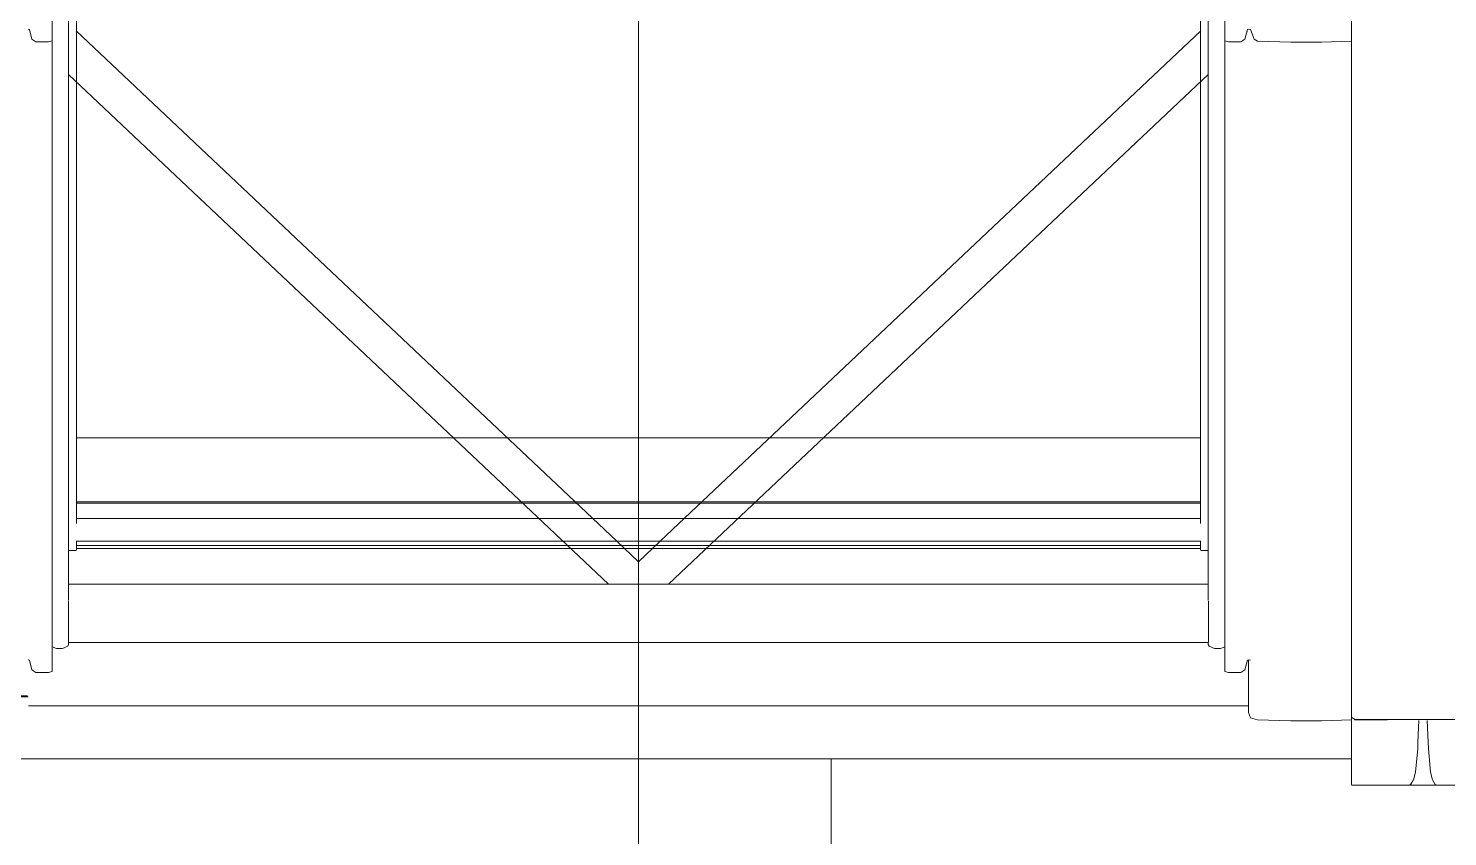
# Model space of a CAD drawing. Header units: metres. Extents: x -3 to 171, y -23 to 41.
# Drawn here: x 13.9 to 14.651, y -15.074 to -14.647 of the extents above; entities that cross this region are included whole.
import ezdxf

# ---------------------------------------------------------------- set-up
doc = ezdxf.new("R2010")
doc.units = ezdxf.units.M
doc.header["$MEASUREMENT"] = 0
doc.set_wipeout_variables(frame=1)
for name, pattern in [('Achse', [0.004, 0.002, -0.001, 0, -0.001]), ('Baufluchtlinie', [0.013, 0.008, -0.005]), ('Schnittlinie', [0.006, 0.003, -0.0015, 0, -0.0015]), ('Wipeout_Contour', [1, 0, -1])]:
    doc.linetypes.add(name, pattern=pattern)
for name, color, linetype in [('5._2.DG PP STG1_1_000 Achsraster', 7, 'Continuous'), ('5._2.DG PP STG1_1_325 Dachfenster', 7, 'Continuous'), ('5._2.DG PP STG1_1_851 Marker Schnitt', 7, 'Continuous'), ('5._2.DG PP STG1_1_Neubau_840 Baulinien', 7, 'Continuous')]:
    doc.layers.add(name, color=color, linetype=linetype)

msp = doc.modelspace()

# ---------------------------------------------------------------- linework, layer by layer
at = {"layer": '5._2.DG PP STG1_1_000 Achsraster', "color": 5, "linetype": 'Achse', "lineweight": 0, "ltscale": 1000}
msp.add_line((-1.5, -15), (21, -15), dxfattribs=at)
at = {"layer": '5._2.DG PP STG1_1_851 Marker Schnitt', "color": 7, "linetype": 'Schnittlinie', "lineweight": 13, "ltscale": 1000}
msp.add_line((14.32503, 4.805), (14.32503, -22.52309), dxfattribs=at)
at = {"layer": '5._2.DG PP STG1_1_Neubau_840 Baulinien', "color": 1, "linetype": 'Baufluchtlinie', "lineweight": 25, "ltscale": 1000, "true_color": 0xfb0106, "flags": 128}
msp.add_lwpolyline([(-3.0225, -14.98287), (0, -15), (18.98764, -15.00055), (22.9775, -15.00378)], dxfattribs=at)

# ---------------------------------------------------------------- wipeouts: each hides what was drawn before it
at = {"color": 254, "linetype": 'Wipeout_Contour', "lineweight": 0, "ltscale": 80.544708}
msp.add_wipeout([(13.90025, -14.46976), (13.90025, -14.64717), (13.90105, -14.64745), (13.90105, -14.46976)], dxfattribs=at).dxf.layer = '5._2.DG PP STG1_1_325 Dachfenster'
at = {"color": 254, "linetype": 'Wipeout_Contour', "lineweight": 0, "ltscale": 125.70268}
msp.add_wipeout([(14.52455, -14.46976), (14.52455, -14.94961), (14.52465, -14.97173), (14.52455, -14.97286), (14.52505, -14.97371), (14.52505, -14.46976)], dxfattribs=at).dxf.layer = '5._2.DG PP STG1_1_325 Dachfenster'
at = {"color": 254, "linetype": 'Wipeout_Contour', "lineweight": 0, "ltscale": 82.346906}
msp.add_wipeout([(14.54525, -14.64745), (14.54605, -14.64717), (14.54605, -14.46976), (14.54525, -14.46976)], dxfattribs=at).dxf.layer = '5._2.DG PP STG1_1_325 Dachfenster'
at = {"color": 254, "linetype": 'Wipeout_Contour', "lineweight": 0, "ltscale": 83.941914}
msp.add_wipeout([(14.63411, -15.04027), (14.60035, -15.04027), (14.60035, -15.04449), (14.63315, -15.04449)], dxfattribs=at).dxf.layer = '5._2.DG PP STG1_1_325 Dachfenster'

# ---------------------------------------------------------------- next in the draw order: wipeouts: each hides what was drawn before it
at = {"color": 254, "linetype": 'Wipeout_Contour', "lineweight": 0, "ltscale": 80.532393}
msp.add_wipeout([(13.90105, -14.46976), (13.90105, -14.64745), (13.90235, -14.65261), (13.90235, -14.46976)], dxfattribs=at).dxf.layer = '5._2.DG PP STG1_1_325 Dachfenster'
at = {"color": 254, "linetype": 'Wipeout_Contour', "lineweight": 0, "ltscale": 82.766869}
msp.add_wipeout([(14.52505, -14.46976), (14.52505, -14.97371), (14.52785, -14.97484), (14.52785, -14.46976)], dxfattribs=at).dxf.layer = '5._2.DG PP STG1_1_325 Dachfenster'
at = {"color": 254, "linetype": 'Wipeout_Contour', "lineweight": 0, "ltscale": 82.349435}
msp.add_wipeout([(14.54605, -14.46976), (14.54605, -14.64717), (14.54685, -14.64738), (14.54685, -14.46976)], dxfattribs=at).dxf.layer = '5._2.DG PP STG1_1_325 Dachfenster'
at = {"color": 254, "linetype": 'Wipeout_Contour', "lineweight": 0, "ltscale": 82.824025}
msp.add_wipeout([(13.84595, -15.02858), (13.84595, -15.03311), (14.60035, -15.03311), (14.60035, -15.02858)], dxfattribs=at).dxf.layer = '5._2.DG PP STG1_1_325 Dachfenster'
at = {"color": 254, "linetype": 'Wipeout_Contour', "lineweight": 0, "ltscale": 62.398572}
msp.add_wipeout([(14.60035, -15.04683), (14.63045, -15.04719), (14.63145, -15.04689)], dxfattribs=at).dxf.layer = '5._2.DG PP STG1_1_325 Dachfenster'

# ---------------------------------------------------------------- next in the draw order: wipeouts: each hides what was drawn before it
at = {"color": 254, "linetype": 'Wipeout_Contour', "lineweight": 0, "ltscale": 80.557253}
msp.add_wipeout([(13.90235, -14.46976), (13.90235, -14.65261), (13.90445, -14.65389), (13.90445, -14.46976)], dxfattribs=at).dxf.layer = '5._2.DG PP STG1_1_325 Dachfenster'
at = {"color": 254, "linetype": 'Wipeout_Contour', "lineweight": 0, "ltscale": 82.338173}
msp.add_wipeout([(14.54685, -14.46976), (14.54685, -14.64738), (14.54885, -14.65254), (14.54885, -14.46976)], dxfattribs=at).dxf.layer = '5._2.DG PP STG1_1_325 Dachfenster'
at = {"color": 254, "linetype": 'Wipeout_Contour', "lineweight": 0, "ltscale": 82.809186}
msp.add_wipeout([(14.60035, -15.02462), (13.84595, -15.02462), (13.84595, -15.02689), (14.60035, -15.02689)], dxfattribs=at).dxf.layer = '5._2.DG PP STG1_1_325 Dachfenster'
at = {"color": 254, "linetype": 'Wipeout_Contour', "lineweight": 0, "ltscale": 83.959274}
msp.add_wipeout([(14.60035, -15.04449), (14.60035, -15.04683), (14.63174, -15.04683), (14.63315, -15.04449)], dxfattribs=at).dxf.layer = '5._2.DG PP STG1_1_325 Dachfenster'

# ---------------------------------------------------------------- next in the draw order: wipeouts: each hides what was drawn before it
at = {"color": 254, "linetype": 'Wipeout_Contour', "lineweight": 0, "ltscale": 80.575309}
msp.add_wipeout([(13.90445, -14.46976), (13.90445, -14.65389), (13.91105, -14.65389), (13.91105, -14.46976)], dxfattribs=at).dxf.layer = '5._2.DG PP STG1_1_325 Dachfenster'
at = {"color": 254, "linetype": 'Wipeout_Contour', "lineweight": 0, "ltscale": 82.328409}
msp.add_wipeout([(14.54395, -14.46976), (14.54395, -14.65261), (14.54525, -14.64745), (14.54525, -14.46976)], dxfattribs=at).dxf.layer = '5._2.DG PP STG1_1_325 Dachfenster'
at = {"color": 254, "linetype": 'Wipeout_Contour', "lineweight": 0, "ltscale": 82.814922}
msp.add_wipeout([(13.84595, -15.02689), (13.84595, -15.02858), (14.60035, -15.02858), (14.60035, -15.02689)], dxfattribs=at).dxf.layer = '5._2.DG PP STG1_1_325 Dachfenster'
at = {"color": 254, "linetype": 'Wipeout_Contour', "lineweight": 0, "ltscale": 63.705769}
msp.add_wipeout([(14.63045, -15.04719), (14.67595, -15.04719), (14.63174, -15.04683)], dxfattribs=at).dxf.layer = '5._2.DG PP STG1_1_325 Dachfenster'

# ---------------------------------------------------------------- next in the draw order: wipeouts: each hides what was drawn before it
at = {"color": 254, "linetype": 'Wipeout_Contour', "lineweight": 0, "ltscale": 80.584558}
msp.add_wipeout([(13.91105, -14.46976), (13.91105, -14.65389), (13.91295, -14.65339), (13.91295, -14.46976)], dxfattribs=at).dxf.layer = '5._2.DG PP STG1_1_325 Dachfenster'
at = {"color": 254, "linetype": 'Wipeout_Contour', "lineweight": 0, "ltscale": 82.337641}
msp.add_wipeout([(14.53525, -14.46976), (14.53525, -14.65389), (14.54185, -14.65389), (14.54185, -14.46976)], dxfattribs=at).dxf.layer = '5._2.DG PP STG1_1_325 Dachfenster'
at = {"color": 254, "linetype": 'Wipeout_Contour', "lineweight": 0, "ltscale": 82.363918}
msp.add_wipeout([(14.54885, -14.65254), (14.55065, -14.6536), (14.55065, -14.46976), (14.54885, -14.46976)], dxfattribs=at).dxf.layer = '5._2.DG PP STG1_1_325 Dachfenster'
at = {"color": 254, "linetype": 'Wipeout_Contour', "lineweight": 0, "ltscale": 84.01313}
msp.add_wipeout([(14.63315, -15.04449), (14.63174, -15.04683), (14.67595, -15.04683), (14.67595, -15.04449)], dxfattribs=at).dxf.layer = '5._2.DG PP STG1_1_325 Dachfenster'

# ---------------------------------------------------------------- next in the draw order: wipeouts: each hides what was drawn before it
at = {"color": 254, "linetype": 'Wipeout_Contour', "lineweight": 0, "ltscale": 81.076021}
msp.add_wipeout([(13.91535, -14.46976), (13.91535, -14.97491), (13.91845, -14.97484), (13.91845, -14.46976)], dxfattribs=at).dxf.layer = '5._2.DG PP STG1_1_325 Dachfenster'
at = {"color": 254, "linetype": 'Wipeout_Contour', "lineweight": 0, "ltscale": 82.323259}
msp.add_wipeout([(14.53335, -14.46976), (14.53335, -14.65339), (14.53525, -14.65389), (14.53525, -14.46976)], dxfattribs=at).dxf.layer = '5._2.DG PP STG1_1_325 Dachfenster'
at = {"color": 254, "linetype": 'Wipeout_Contour', "lineweight": 0, "ltscale": 82.343847}
msp.add_wipeout([(14.54185, -14.46976), (14.54185, -14.65389), (14.54395, -14.65261), (14.54395, -14.46976)], dxfattribs=at).dxf.layer = '5._2.DG PP STG1_1_325 Dachfenster'
at = {"color": 254, "linetype": 'Wipeout_Contour', "lineweight": 0, "ltscale": 82.394808}
msp.add_wipeout([(14.55065, -14.46976), (14.55065, -14.6536), (14.56825, -14.65417), (14.56825, -14.46976)], dxfattribs=at).dxf.layer = '5._2.DG PP STG1_1_325 Dachfenster'

# ---------------------------------------------------------------- next in the draw order: wipeouts: each hides what was drawn before it
at = {"color": 254, "linetype": 'Wipeout_Contour', "lineweight": 0, "ltscale": 81.081649}
msp.add_wipeout([(13.91845, -14.46976), (13.91845, -14.97484), (13.92125, -14.97371), (13.92125, -14.46976)], dxfattribs=at).dxf.layer = '5._2.DG PP STG1_1_325 Dachfenster'
at = {"color": 254, "linetype": 'Wipeout_Contour', "lineweight": 0, "ltscale": 82.777533}
msp.add_wipeout([(14.52785, -14.46976), (14.52785, -14.97484), (14.53095, -14.97491), (14.53095, -14.46976)], dxfattribs=at).dxf.layer = '5._2.DG PP STG1_1_325 Dachfenster'
at = {"color": 254, "linetype": 'Wipeout_Contour', "lineweight": 0, "ltscale": 82.445145}
msp.add_wipeout([(14.56825, -14.46976), (14.56825, -14.65417), (14.58445, -14.65417), (14.58445, -14.46976)], dxfattribs=at).dxf.layer = '5._2.DG PP STG1_1_325 Dachfenster'
at = {"color": 254, "linetype": 'Wipeout_Contour', "lineweight": 0, "ltscale": 83.092788}
msp.add_wipeout([(14.54885, -14.65254), (14.54685, -14.64738), (14.54685, -14.9811), (14.54885, -14.98626)], dxfattribs=at).dxf.layer = '5._2.DG PP STG1_1_325 Dachfenster'

# ---------------------------------------------------------------- next in the draw order: wipeouts: each hides what was drawn before it
at = {"color": 254, "linetype": 'Wipeout_Contour', "lineweight": 0, "ltscale": 81.066756}
msp.add_wipeout([(13.91295, -14.97409), (13.91535, -14.97491), (13.91535, -14.46976), (13.91295, -14.46976)], dxfattribs=at).dxf.layer = '5._2.DG PP STG1_1_325 Dachfenster'
at = {"color": 254, "linetype": 'Wipeout_Contour', "lineweight": 0, "ltscale": 122.126445}
msp.add_wipeout([(13.92125, -14.46976), (13.92125, -14.97371), (13.92175, -14.97286), (13.92175, -14.97173), (13.92165, -14.94988), (13.92175, -14.46976)], dxfattribs=at).dxf.layer = '5._2.DG PP STG1_1_325 Dachfenster'
at = {"color": 254, "linetype": 'Wipeout_Contour', "lineweight": 0, "ltscale": 82.783595}
msp.add_wipeout([(14.53095, -14.46976), (14.53095, -14.97491), (14.53335, -14.97409), (14.53335, -14.46976)], dxfattribs=at).dxf.layer = '5._2.DG PP STG1_1_325 Dachfenster'
at = {"color": 254, "linetype": 'Wipeout_Contour', "lineweight": 0, "ltscale": 82.488148}
msp.add_wipeout([(14.58445, -14.46976), (14.58445, -14.65417), (14.60035, -14.65366), (14.60035, -14.46976)], dxfattribs=at).dxf.layer = '5._2.DG PP STG1_1_325 Dachfenster'
at = {"color": 254, "linetype": 'Wipeout_Contour', "lineweight": 0, "ltscale": 83.088064}
msp.add_wipeout([(14.54185, -14.65389), (14.54185, -14.98757), (14.54395, -14.9863), (14.54395, -14.65261)], dxfattribs=at).dxf.layer = '5._2.DG PP STG1_1_325 Dachfenster'
at = {"color": 254, "linetype": 'Wipeout_Contour', "lineweight": 0, "ltscale": 83.136851}
msp.add_wipeout([(14.55065, -14.6536), (14.55065, -14.98732), (14.56825, -14.98789), (14.56825, -14.65417)], dxfattribs=at).dxf.layer = '5._2.DG PP STG1_1_325 Dachfenster'

# ---------------------------------------------------------------- next in the draw order: wipeouts: each hides what was drawn before it
at = {"color": 254, "linetype": 'Wipeout_Contour', "lineweight": 0, "ltscale": 83.046982}
msp.add_wipeout([(14.60205, -14.44058), (14.60205, -15.01247), (14.63745, -15.01247), (14.63745, -14.44058)], dxfattribs=at).dxf.layer = '5._2.DG PP STG1_1_325 Dachfenster'
at = {"color": 254, "linetype": 'Wipeout_Contour', "lineweight": 0, "ltscale": 81.342177}
msp.add_wipeout([(13.91105, -14.98757), (13.91295, -14.98708), (13.91295, -14.65339), (13.91105, -14.65389)], dxfattribs=at).dxf.layer = '5._2.DG PP STG1_1_325 Dachfenster'
at = {"color": 254, "linetype": 'Wipeout_Contour', "lineweight": 0, "ltscale": 83.083085}
msp.add_wipeout([(14.54525, -14.64745), (14.54395, -14.65261), (14.54395, -14.9863), (14.54525, -14.98114)], dxfattribs=at).dxf.layer = '5._2.DG PP STG1_1_325 Dachfenster'
at = {"color": 254, "linetype": 'Wipeout_Contour', "lineweight": 0, "ltscale": 83.184993}
msp.add_wipeout([(14.56825, -14.65417), (14.56825, -14.98789), (14.58445, -14.98789), (14.58445, -14.65417)], dxfattribs=at).dxf.layer = '5._2.DG PP STG1_1_325 Dachfenster'
at = {"color": 254, "linetype": 'Wipeout_Contour', "lineweight": 0, "ltscale": 62.002702}
msp.add_wipeout([(13.92175, -14.67124), (13.92175, -14.9409), (14.20727, -14.9409)], dxfattribs=at).dxf.layer = '5._2.DG PP STG1_1_325 Dachfenster'
at = {"color": 254, "linetype": 'Wipeout_Contour', "lineweight": 0, "ltscale": 62.493513}
msp.add_wipeout([(13.92165, -14.97173), (14.52465, -14.97173), (13.92165, -14.97152)], dxfattribs=at).dxf.layer = '5._2.DG PP STG1_1_325 Dachfenster'

# ---------------------------------------------------------------- next in the draw order: wipeouts: each hides what was drawn before it
at = {"color": 254, "linetype": 'Wipeout_Contour', "lineweight": 0, "ltscale": 82.991448}
msp.add_wipeout([(14.60035, -14.44058), (14.60035, -15.01121), (14.60205, -15.01247), (14.60205, -14.44058)], dxfattribs=at).dxf.layer = '5._2.DG PP STG1_1_325 Dachfenster'
at = {"color": 254, "linetype": 'Wipeout_Contour', "lineweight": 0, "ltscale": 83.148773}
msp.add_wipeout([(14.63745, -14.44058), (14.63745, -15.01247), (14.67425, -15.01247), (14.67425, -14.44058)], dxfattribs=at).dxf.layer = '5._2.DG PP STG1_1_325 Dachfenster'
at = {"color": 254, "linetype": 'Wipeout_Contour', "lineweight": 0, "ltscale": 163.29552}
msp.add_wipeout([(13.92175, -14.6465), (13.92175, -14.67124), (14.20727, -14.9409), (14.23902, -14.9409), (14.52455, -14.67124), (14.52455, -14.6465), (14.33741, -14.46976), (14.10889, -14.46976)], dxfattribs=at).dxf.layer = '5._2.DG PP STG1_1_325 Dachfenster'
at = {"color": 254, "linetype": 'Wipeout_Contour', "lineweight": 0, "ltscale": 81.331693}
msp.add_wipeout([(13.90445, -14.98757), (13.91105, -14.98757), (13.91105, -14.65389), (13.90445, -14.65389)], dxfattribs=at).dxf.layer = '5._2.DG PP STG1_1_325 Dachfenster'
at = {"color": 254, "linetype": 'Wipeout_Contour', "lineweight": 0, "ltscale": 83.07799}
msp.add_wipeout([(14.53525, -14.65389), (14.53525, -14.98757), (14.54185, -14.98757), (14.54185, -14.65389)], dxfattribs=at).dxf.layer = '5._2.DG PP STG1_1_325 Dachfenster'
at = {"color": 254, "linetype": 'Wipeout_Contour', "lineweight": 0, "ltscale": 82.630402}
msp.add_wipeout([(13.92165, -14.97152), (14.52465, -14.97152), (14.52465, -14.96091), (13.92165, -14.96091)], dxfattribs=at).dxf.layer = '5._2.DG PP STG1_1_325 Dachfenster'

# ---------------------------------------------------------------- next in the draw order: linework, layer by layer
at = {"layer": '5._2.DG PP STG1_1_325 Dachfenster', "color": 7, "linetype": 'Continuous', "lineweight": 13, "ltscale": 1000, "flags": 128}
for points in [[(13.92585, -14.90873), (13.92585, -14.46976)], [(14.22315, -14.92902), (14.21169, -14.9182), (14.20196, -14.90901), (13.92571, -14.64812)], [(13.92175, -14.92315), (13.92565, -14.92315)], [(13.92585, -14.92294), (13.92585, -14.9182)]]:
    msp.add_lwpolyline(points, dxfattribs=at)

# ---------------------------------------------------------------- next in the draw order: wipeouts: each hides what was drawn before it
at = {"color": 254, "linetype": 'Wipeout_Contour', "lineweight": 0, "ltscale": 81.292898}
msp.add_wipeout([(13.90025, -14.64717), (13.90025, -14.98085), (13.90105, -14.98114), (13.90105, -14.64745)], dxfattribs=at).dxf.layer = '5._2.DG PP STG1_1_325 Dachfenster'
at = {"color": 254, "linetype": 'Wipeout_Contour', "lineweight": 0, "ltscale": 83.065271}
msp.add_wipeout([(14.53525, -14.65389), (14.53335, -14.65339), (14.53335, -14.98708), (14.53525, -14.98757)], dxfattribs=at).dxf.layer = '5._2.DG PP STG1_1_325 Dachfenster'
at = {"color": 254, "linetype": 'Wipeout_Contour', "lineweight": 0, "ltscale": 83.078932}
msp.add_wipeout([(14.54605, -14.64717), (14.54525, -14.64745), (14.54525, -14.98114), (14.54605, -14.98085)], dxfattribs=at).dxf.layer = '5._2.DG PP STG1_1_325 Dachfenster'
at = {"color": 254, "linetype": 'Wipeout_Contour', "lineweight": 0, "ltscale": 83.229192}
msp.add_wipeout([(14.58445, -14.98789), (14.60035, -14.98738), (14.60035, -14.65366), (14.58445, -14.65417)], dxfattribs=at).dxf.layer = '5._2.DG PP STG1_1_325 Dachfenster'
at = {"color": 254, "linetype": 'Wipeout_Contour', "lineweight": 0, "ltscale": 62.150549}
msp.add_wipeout([(14.52455, -14.67124), (14.23902, -14.9409), (14.52455, -14.9409)], dxfattribs=at).dxf.layer = '5._2.DG PP STG1_1_325 Dachfenster'
at = {"color": 254, "linetype": 'Wipeout_Contour', "lineweight": 0, "ltscale": 82.608631}
msp.add_wipeout([(13.92165, -14.9566), (13.92165, -14.96091), (14.52465, -14.96091), (14.52465, -14.9566)], dxfattribs=at).dxf.layer = '5._2.DG PP STG1_1_325 Dachfenster'
at = {"color": 254, "linetype": 'Wipeout_Contour', "lineweight": 0, "ltscale": 329.803578}
msp.add_wipeout([(13.84595, -15.01269), (13.84595, -15.02356), (14.60035, -15.02356), (14.60035, -15.01269), (14.58445, -15.0132), (14.56825, -15.0132), (14.55065, -15.01264), (14.54685, -15.01158), (14.54585, -15.00882), (14.54585, -15.00525), (13.90045, -15.00525), (13.90045, -15.00882), (13.89945, -15.01158), (13.89565, -15.01264), (13.87805, -15.0132), (13.86185, -15.0132)], dxfattribs=at).dxf.layer = '5._2.DG PP STG1_1_325 Dachfenster'

# ---------------------------------------------------------------- next in the draw order: linework, layer by layer
at = {"layer": '5._2.DG PP STG1_1_325 Dachfenster', "color": 7, "linetype": 'Continuous', "lineweight": 13, "ltscale": 1000, "flags": 128}
for points in [[(14.52045, -14.90873), (14.52045, -14.46976)], [(14.22315, -14.92902), (14.2346, -14.9182), (14.24434, -14.90901), (14.52058, -14.64812)], [(14.53335, -14.65339), (14.53525, -14.65389), (14.54185, -14.65389)], [(14.52045, -14.86354), (13.92585, -14.86354)], [(14.52045, -14.89727), (13.92585, -14.89727)], [(14.52045, -14.89805), (13.92585, -14.89805)], [(14.52045, -14.90618), (13.92585, -14.90618)], [(14.52058, -14.9182), (13.92571, -14.9182)], [(14.52045, -14.9204), (13.92585, -14.9204)], [(14.52045, -14.92209), (13.92585, -14.92209)], [(14.52045, -14.92294), (14.52045, -14.9182)], [(14.52455, -14.92315), (14.52065, -14.92315)]]:
    msp.add_lwpolyline(points, dxfattribs=at)

# ---------------------------------------------------------------- next in the draw order: wipeouts: each hides what was drawn before it
at = {"color": 254, "linetype": 'Wipeout_Contour', "lineweight": 0, "ltscale": 81.303783}
msp.add_wipeout([(13.90105, -14.98114), (13.90235, -14.9863), (13.90235, -14.65261), (13.90105, -14.64745)], dxfattribs=at).dxf.layer = '5._2.DG PP STG1_1_325 Dachfenster'
at = {"color": 254, "linetype": 'Wipeout_Contour', "lineweight": 0, "ltscale": 83.165276}
msp.add_wipeout([(14.54605, -14.98085), (14.54675, -14.98104), (14.54685, -14.64738), (14.54605, -14.64717)], dxfattribs=at).dxf.layer = '5._2.DG PP STG1_1_325 Dachfenster'
at = {"color": 254, "linetype": 'Wipeout_Contour', "lineweight": 0, "ltscale": 82.595126}
msp.add_wipeout([(13.92165, -14.95158), (13.92165, -14.9566), (14.52465, -14.9566), (14.52465, -14.95158)], dxfattribs=at).dxf.layer = '5._2.DG PP STG1_1_325 Dachfenster'
at = {"color": 254, "linetype": 'Wipeout_Contour', "lineweight": 0, "ltscale": 288.025564}
msp.add_wipeout([(13.91295, -14.97409), (13.91295, -14.97866), (14.53335, -14.97866), (14.53335, -14.97409), (14.53095, -14.97491), (14.52785, -14.97484), (14.52505, -14.97371), (14.52455, -14.97286), (14.52455, -14.97173), (13.92175, -14.97173), (13.92175, -14.97286), (13.92125, -14.97371), (13.91845, -14.97484), (13.91535, -14.97491)], dxfattribs=at).dxf.layer = '5._2.DG PP STG1_1_325 Dachfenster'
at = {"color": 254, "linetype": 'Wipeout_Contour', "lineweight": 0, "ltscale": 83.68959}
msp.add_wipeout([(14.58445, -14.98789), (14.56825, -14.98789), (14.56825, -15.0132), (14.58445, -15.0132)], dxfattribs=at).dxf.layer = '5._2.DG PP STG1_1_325 Dachfenster'
at = {"color": 254, "linetype": 'Wipeout_Contour', "lineweight": 0, "ltscale": 82.804333}
msp.add_wipeout([(13.84595, -15.02356), (13.84595, -15.02462), (14.60035, -15.02462), (14.60035, -15.02356)], dxfattribs=at).dxf.layer = '5._2.DG PP STG1_1_325 Dachfenster'

# ---------------------------------------------------------------- next in the draw order: linework, layer by layer
at = {"layer": '5._2.DG PP STG1_1_325 Dachfenster', "color": 7, "linetype": 'Continuous', "lineweight": 13, "ltscale": 1000, "flags": 128}
for points in [[(13.90105, -14.64745), (13.90025, -14.64717)], [(14.54185, -14.65389), (14.54395, -14.65261)], [(14.54525, -14.64745), (14.54605, -14.64717)], [(14.54605, -14.64717), (14.54685, -14.64738)], [(13.92125, -14.97371), (13.91845, -14.97484)], [(13.92175, -14.97286), (13.92125, -14.97371)], [(14.52465, -14.97173), (13.92165, -14.97173)], [(13.92175, -14.97286), (13.92175, -14.97173)], [(14.52455, -14.97286), (14.52455, -14.97173)], [(14.52455, -14.97286), (14.52505, -14.97371)], [(14.52505, -14.97371), (14.52785, -14.97484)]]:
    msp.add_lwpolyline(points, dxfattribs=at)

# ---------------------------------------------------------------- next in the draw order: wipeouts: each hides what was drawn before it
at = {"color": 254, "linetype": 'Wipeout_Contour', "lineweight": 0, "ltscale": 81.317806}
msp.add_wipeout([(13.90235, -14.65261), (13.90235, -14.9863), (13.90445, -14.98757), (13.90445, -14.65389)], dxfattribs=at).dxf.layer = '5._2.DG PP STG1_1_325 Dachfenster'
at = {"color": 254, "linetype": 'Wipeout_Contour', "lineweight": 0, "ltscale": 83.106973}
msp.add_wipeout([(14.55065, -14.6536), (14.54885, -14.65254), (14.54885, -14.98626), (14.55065, -14.98732)], dxfattribs=at).dxf.layer = '5._2.DG PP STG1_1_325 Dachfenster'
at = {"color": 254, "linetype": 'Wipeout_Contour', "lineweight": 0, "ltscale": 123.828247}
msp.add_wipeout([(13.92165, -14.95073), (14.52465, -14.95073), (14.52465, -14.94988), (14.52455, -14.94882), (13.92175, -14.94882), (13.92175, -14.94961)], dxfattribs=at).dxf.layer = '5._2.DG PP STG1_1_325 Dachfenster'
at = {"color": 254, "linetype": 'Wipeout_Contour', "lineweight": 0, "ltscale": 83.732651}
msp.add_wipeout([(14.60035, -14.98738), (14.58445, -14.98789), (14.58445, -15.0132), (14.60035, -15.01269)], dxfattribs=at).dxf.layer = '5._2.DG PP STG1_1_325 Dachfenster'
at = {"color": 254, "linetype": 'Wipeout_Contour', "lineweight": 0, "ltscale": 83.923751}
msp.add_wipeout([(14.60035, -15.04027), (14.63411, -15.04027), (14.63532, -15.02775), (14.60035, -15.02775)], dxfattribs=at).dxf.layer = '5._2.DG PP STG1_1_325 Dachfenster'

# ---------------------------------------------------------------- next in the draw order: linework, layer by layer
at = {"layer": '5._2.DG PP STG1_1_325 Dachfenster', "color": 7, "linetype": 'Continuous', "lineweight": 13, "ltscale": 1000, "flags": 128}
for points in [[(13.90235, -14.65261), (13.90105, -14.64745)], [(13.90445, -14.65389), (13.90235, -14.65261)], [(13.91295, -14.65339), (13.91105, -14.65389), (13.90445, -14.65389)], [(14.54395, -14.65261), (14.54525, -14.64745)], [(14.54685, -14.64738), (14.54885, -14.65254)], [(14.54885, -14.65254), (14.55065, -14.6536)], [(14.55065, -14.6536), (14.56825, -14.65417), (14.58445, -14.65417), (14.60035, -14.65366)], [(13.84595, -15.03339), (14.60035, -15.03339)]]:
    msp.add_lwpolyline(points, dxfattribs=at)

# ---------------------------------------------------------------- next in the draw order: wipeouts: each hides what was drawn before it
at = {"color": 254, "linetype": 'Wipeout_Contour', "lineweight": 0, "ltscale": 82.575768}
msp.add_wipeout([(13.92175, -14.94712), (13.92175, -14.94776), (14.52455, -14.94776), (14.52455, -14.94712)], dxfattribs=at).dxf.layer = '5._2.DG PP STG1_1_325 Dachfenster'
at = {"color": 254, "linetype": 'Wipeout_Contour', "lineweight": 0, "ltscale": 83.413809}
msp.add_wipeout([(14.54585, -14.98092), (14.54585, -15.00882), (14.54685, -14.98117), (14.54605, -14.98085)], dxfattribs=at).dxf.layer = '5._2.DG PP STG1_1_325 Dachfenster'
at = {"color": 254, "linetype": 'Wipeout_Contour', "lineweight": 0, "ltscale": 104.719965}
msp.add_wipeout([(14.60035, -15.01304), (14.60035, -15.02775), (14.63532, -15.02775), (14.63545, -15.02455), (14.63595, -15.01304)], dxfattribs=at).dxf.layer = '5._2.DG PP STG1_1_325 Dachfenster'
at = {"color": 254, "linetype": 'Wipeout_Contour', "lineweight": 0, "ltscale": 84.012134}
msp.add_wipeout([(14.63411, -15.04027), (14.63315, -15.04449), (14.67595, -15.04449), (14.67595, -15.04027)], dxfattribs=at).dxf.layer = '5._2.DG PP STG1_1_325 Dachfenster'

# ---------------------------------------------------------------- next in the draw order: linework, layer by layer
at = {"layer": '5._2.DG PP STG1_1_325 Dachfenster', "color": 7, "linetype": 'Continuous', "lineweight": 13, "ltscale": 1000, "flags": 128}
msp.add_lwpolyline([(14.67595, -15.04719), (14.63045, -15.04719), (14.60035, -15.04719)], dxfattribs=at)

# ---------------------------------------------------------------- next in the draw order: wipeouts: each hides what was drawn before it
at = {"color": 254, "linetype": 'Wipeout_Contour', "lineweight": 0, "ltscale": 82.578226}
msp.add_wipeout([(13.92175, -14.94776), (13.92175, -14.94882), (14.52455, -14.94882), (14.52455, -14.94776)], dxfattribs=at).dxf.layer = '5._2.DG PP STG1_1_325 Dachfenster'
at = {"color": 254, "linetype": 'Wipeout_Contour', "lineweight": 0, "ltscale": 83.867516}
msp.add_wipeout([(14.54585, -15.00882), (14.54685, -15.01158), (14.54885, -14.98626), (14.54685, -14.98117)], dxfattribs=at).dxf.layer = '5._2.DG PP STG1_1_325 Dachfenster'
at = {"color": 254, "linetype": 'Wipeout_Contour', "lineweight": 0, "ltscale": 85.120348}
msp.add_wipeout([(14.60035, -15.01262), (14.63587, -15.01262), (14.60205, -15.01247), (14.60035, -15.01121)], dxfattribs=at).dxf.layer = '5._2.DG PP STG1_1_325 Dachfenster'
at = {"color": 254, "linetype": 'Wipeout_Contour', "lineweight": 0, "ltscale": 83.98522}
msp.add_wipeout([(14.63532, -15.02775), (14.63411, -15.04027), (14.67595, -15.04027), (14.67595, -15.02775)], dxfattribs=at).dxf.layer = '5._2.DG PP STG1_1_325 Dachfenster'

# ---------------------------------------------------------------- next in the draw order: wipeouts: each hides what was drawn before it
at = {"color": 254, "linetype": 'Wipeout_Contour', "lineweight": 0, "ltscale": 82.56502}
msp.add_wipeout([(13.92175, -14.94097), (13.92175, -14.94642), (14.52455, -14.94642), (14.52455, -14.94097)], dxfattribs=at).dxf.layer = '5._2.DG PP STG1_1_325 Dachfenster'
at = {"color": 254, "linetype": 'Wipeout_Contour', "lineweight": 0, "ltscale": 83.641747}
msp.add_wipeout([(14.55065, -14.98732), (14.55065, -15.01264), (14.56825, -15.0132), (14.56825, -14.98789)], dxfattribs=at).dxf.layer = '5._2.DG PP STG1_1_325 Dachfenster'
at = {"color": 254, "linetype": 'Wipeout_Contour', "lineweight": 0, "ltscale": 63.581865}
msp.add_wipeout([(14.60035, -15.01304), (14.63595, -15.01304), (14.60035, -15.01262)], dxfattribs=at).dxf.layer = '5._2.DG PP STG1_1_325 Dachfenster'

# ---------------------------------------------------------------- next in the draw order: linework, layer by layer
at = {"layer": '5._2.DG PP STG1_1_325 Dachfenster', "color": 7, "linetype": 'Continuous', "lineweight": 13, "ltscale": 1000, "flags": 128}
for points in [[(14.60035, -15.01121), (14.60035, -14.44058)], [(14.20727, -14.9409), (13.92175, -14.67124)], [(14.23902, -14.9409), (14.52455, -14.67124)], [(14.52455, -14.9409), (13.92175, -14.9409)], [(14.52455, -14.94097), (13.92175, -14.94097)], [(14.60205, -15.01247), (14.60035, -15.01121)], [(14.60035, -15.01121), (14.60035, -15.01262)], [(14.60035, -15.01304), (14.60035, -15.02775), (14.60035, -15.04027), (14.60035, -15.04449), (14.60035, -15.04683)]]:
    msp.add_lwpolyline(points, dxfattribs=at)

# ---------------------------------------------------------------- next in the draw order: wipeouts: each hides what was drawn before it
at = {"color": 254, "linetype": 'Wipeout_Contour', "lineweight": 0, "ltscale": 82.573814}
msp.add_wipeout([(13.92175, -14.94712), (14.52455, -14.94712), (14.52455, -14.94642), (13.92175, -14.94642)], dxfattribs=at).dxf.layer = '5._2.DG PP STG1_1_325 Dachfenster'
at = {"color": 254, "linetype": 'Wipeout_Contour', "lineweight": 0, "ltscale": 62.692327}
msp.add_wipeout([(14.55065, -14.98732), (14.54685, -15.01158), (14.55065, -15.01264)], dxfattribs=at).dxf.layer = '5._2.DG PP STG1_1_325 Dachfenster'
at = {"color": 254, "linetype": 'Wipeout_Contour', "lineweight": 0, "ltscale": 105.481663}
msp.add_wipeout([(14.63532, -15.02775), (14.67595, -15.02775), (14.67595, -15.01304), (14.63595, -15.01304), (14.63545, -15.02455)], dxfattribs=at).dxf.layer = '5._2.DG PP STG1_1_325 Dachfenster'

# ---------------------------------------------------------------- next in the draw order: wipeouts: each hides what was drawn before it
at = {"color": 254, "linetype": 'Wipeout_Contour', "lineweight": 0, "ltscale": 82.586524}
msp.add_wipeout([(13.92165, -14.95158), (14.52465, -14.95158), (14.52465, -14.95073), (13.92165, -14.95073)], dxfattribs=at).dxf.layer = '5._2.DG PP STG1_1_325 Dachfenster'
at = {"color": 254, "linetype": 'Wipeout_Contour', "lineweight": 0, "ltscale": 62.334807}
msp.add_wipeout([(14.54685, -15.01158), (14.55065, -14.98732), (14.54885, -14.98626)], dxfattribs=at).dxf.layer = '5._2.DG PP STG1_1_325 Dachfenster'
at = {"color": 254, "linetype": 'Wipeout_Contour', "lineweight": 0, "ltscale": 83.863673}
msp.add_wipeout([(14.63581, -15.01247), (14.67595, -15.01262), (14.67595, -15.01121), (14.67425, -15.01247)], dxfattribs=at).dxf.layer = '5._2.DG PP STG1_1_325 Dachfenster'

# ---------------------------------------------------------------- next in the draw order: linework, layer by layer
at = {"layer": '5._2.DG PP STG1_1_325 Dachfenster', "color": 7, "linetype": 'Continuous', "lineweight": 13, "ltscale": 1000, "flags": 128}
for points in [[(13.92175, -14.94961), (13.92175, -14.46976)], [(14.52455, -14.94961), (14.52455, -14.46976)], [(13.92165, -14.97152), (13.92165, -14.96091), (13.92165, -14.9566), (13.92165, -14.95158), (13.92165, -14.95073), (13.92165, -14.94988)], [(14.52465, -14.94988), (14.52465, -14.95073), (14.52465, -14.95158), (14.52465, -14.9566), (14.52465, -14.96091), (14.52465, -14.97152)], [(14.54685, -15.01158), (14.55065, -15.01264), (14.56825, -15.0132), (14.58445, -15.0132), (14.60035, -15.01269)]]:
    msp.add_lwpolyline(points, dxfattribs=at)

# ---------------------------------------------------------------- next in the draw order: wipeouts: each hides what was drawn before it
at = {"color": 254, "linetype": 'Wipeout_Contour', "lineweight": 0, "ltscale": 82.727783}
msp.add_wipeout([(13.90045, -15.00518), (14.54585, -15.00518), (14.54585, -14.99323), (13.90045, -14.99323)], dxfattribs=at).dxf.layer = '5._2.DG PP STG1_1_325 Dachfenster'
at = {"color": 254, "linetype": 'Wipeout_Contour', "lineweight": 0, "ltscale": 62.273034}
msp.add_wipeout([(14.67595, -15.01262), (14.63587, -15.01262), (14.67595, -15.01304)], dxfattribs=at).dxf.layer = '5._2.DG PP STG1_1_325 Dachfenster'

# ---------------------------------------------------------------- next in the draw order: linework, layer by layer
at = {"layer": '5._2.DG PP STG1_1_325 Dachfenster', "color": 7, "linetype": 'Continuous', "lineweight": 13, "ltscale": 1000, "flags": 128}
for points in [[(14.54585, -15.00525), (13.90045, -15.00525)], [(14.54585, -15.00882), (14.54685, -15.01158)], [(14.67425, -15.01247), (14.63745, -15.01247), (14.60205, -15.01247)], [(14.63045, -15.04719), (14.63145, -15.04689), (14.63315, -15.04449), (14.63411, -15.04027), (14.63532, -15.02775), (14.63545, -15.02455), (14.63595, -15.01304)], [(14.64034, -15.01304), (14.64085, -15.02455), (14.64097, -15.02775), (14.64218, -15.04027), (14.64314, -15.04449), (14.64455, -15.04683), (14.64584, -15.04719)]]:
    msp.add_lwpolyline(points, dxfattribs=at)

# ---------------------------------------------------------------- next in the draw order: wipeouts: each hides what was drawn before it
at = {"color": 254, "linetype": 'Wipeout_Contour', "lineweight": 0, "ltscale": 330.116579}
msp.add_wipeout([(13.90105, -14.98114), (13.90045, -14.98092), (13.90045, -14.99323), (14.54585, -14.99323), (14.54585, -14.98092), (14.54525, -14.98114), (14.54395, -14.9863), (14.54185, -14.98757), (14.53525, -14.98757), (14.53335, -14.98708), (14.53335, -14.97866), (13.91295, -14.97866), (13.91295, -14.98708), (13.91105, -14.98757), (13.90445, -14.98757), (13.90235, -14.9863)], dxfattribs=at).dxf.layer = '5._2.DG PP STG1_1_325 Dachfenster'

# ---------------------------------------------------------------- next in the draw order: linework, layer by layer
at = {"layer": '5._2.DG PP STG1_1_325 Dachfenster', "color": 7, "linetype": 'Continuous', "lineweight": 13, "ltscale": 1000}
msp.add_line((14.22315, -15.88032), (14.22315, -13.9497), dxfattribs=at)
at = {"layer": '5._2.DG PP STG1_1_325 Dachfenster', "color": 7, "linetype": 'Continuous', "lineweight": 13, "ltscale": 1000, "flags": 128}
for points in [[(13.91295, -14.98708), (13.91295, -14.65339), (13.91295, -14.46976)], [(14.53335, -14.98708), (14.53335, -14.65339), (14.53335, -14.46976)], [(13.91535, -14.97491), (13.91295, -14.97409)], [(13.91845, -14.97484), (13.91535, -14.97491)], [(14.52785, -14.97484), (14.53095, -14.97491)], [(14.53095, -14.97491), (14.53335, -14.97409)], [(13.90025, -14.98085), (13.90105, -14.98114)], [(13.90105, -14.98114), (13.90235, -14.9863)], [(14.54395, -14.9863), (14.54525, -14.98114)], [(14.54525, -14.98114), (14.54605, -14.98085)], [(14.54585, -14.98092), (14.54585, -15.00882)], [(14.54605, -14.98085), (14.54675, -14.98104)], [(13.90235, -14.9863), (13.90445, -14.98757)], [(13.90445, -14.98757), (13.91105, -14.98757), (13.91295, -14.98708)], [(14.53335, -14.98708), (14.53525, -14.98757), (14.54185, -14.98757)], [(14.54185, -14.98757), (14.54395, -14.9863)]]:
    msp.add_lwpolyline(points, dxfattribs=at)

doc.saveas('drawing.dxf')
